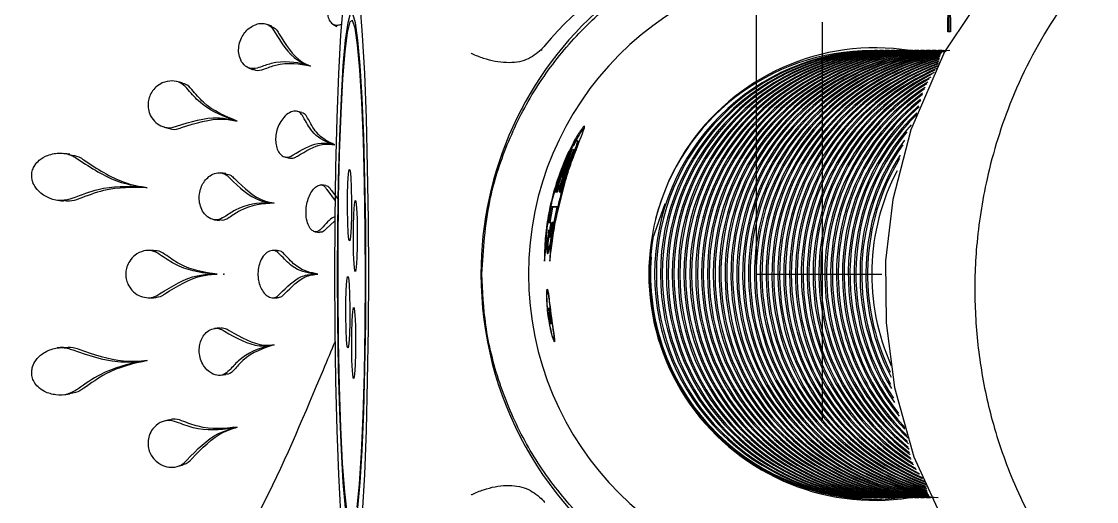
# Model space of a CAD drawing. Header units: millimetres. Extents: x 12325263 to 13848842, y -1463133 to 573208.
# Drawn here: x 12591039.6 to 12591083.12, y -825196.07 to -825176.65 of the extents above; entities that cross this region are included whole.
import ezdxf
from ezdxf.xclip import XClip

# ---------------------------------------------------------------- set-up
doc = ezdxf.new("R2010")
doc.units = ezdxf.units.MM
doc.header["$LTSCALE"] = 1000
doc.header["$XCLIPFRAME"] = 0
for name, color, linetype in [('fur202301', 252, 'Continuous'), ('WALL', 5, 'Continuous'), ('WALL-SHATCH', 8, 'Continuous'), ('建筑-楼板开洞', 251, 'Continuous')]:
    doc.layers.add(name, color=color, linetype=linetype)

# ---------------------------------------------------------------- blocks, each defined once
blk = doc.blocks.new('adgshg13-A$C7F010FC0')
at = {"layer": 'WALL-SHATCH'}
h = blk.add_hatch(color=256, dxfattribs=at)
h.dxf.hatch_style = 1
h.paths.add_polyline_path([(-60384.171, -16880.895), (-763.165, 197.479), (12587.619, -13153.304), (12587.619, -157996.02), (-162964.851, -188820.432), (-171262.381, -180522.901), (-171262.381, -31310.898), (-150707.191, -10755.708), (-131860.078, -7980.895), (-99162.381, -7980.895), (-99162.381, -4980.895), (-76620.428, -4980.895), (-70107.652, -16880.895)], flags=16)
h.paths.add_polyline_path([(-60091.229, -16380.895), (-646.877, 646.877), (12987.619, -12987.619), (12987.619, -158331.905), (-163100.584, -189250.384), (-171662.381, -180688.586), (-171662.381, -31145.213), (-150777.896, -10260.728), (-131896.687, -7480.895), (-99562.381, -7480.895), (-99562.381, -4580.895), (-76365.552, -4580.895), (-69907.506, -16380.895)])
blk = doc.blocks.new('A$C4C7A72D3')
at = {"layer": 'WALL', "color": 1}
blk.add_blockref('adgshg13-A$C7F010FC0', (210433.012, 205503.569), dxfattribs=at)
blk = doc.blocks.new('asdgag2019070515155847995')
at = {"color": 1}
for p, q in [((151.009, -420.17), (145.841, -420.17)), ((149.849, -420.133), (151.009, -420.12)), ((151.009, -420.22), (149.849, -420.207)), ((151.009, -420.12), (151.009, -420.22)), ((151.773, -420.449), (151.773, -420.617)), ((151.773, -420.687), (151.773, -420.855)), ((151.773, -420.924), (151.773, -421.092)), ((151.773, -421.162), (151.773, -421.33)), ((169.861, -421.092), (169.861, -420.924)), ((169.861, -421.33), (169.861, -421.162)), ((151.773, -421.399), (151.773, -421.567)), ((151.773, -421.637), (151.773, -421.805)), ((169.861, -421.567), (169.861, -421.399)), ((169.861, -421.805), (169.861, -421.637)), ((151.773, -421.875), (151.773, -422.042)), ((169.861, -422.042), (169.861, -421.875)), ((151.773, -422.112), (151.773, -422.28)), ((151.773, -422.35), (151.773, -422.517)), ((169.861, -422.28), (169.861, -422.112)), ((169.861, -422.517), (169.861, -422.35)), ((151.773, -422.587), (151.773, -422.755)), ((151.773, -422.825), (151.773, -422.992)), ((160.817, -427.96), (160.817, -422.893)), ((169.861, -422.755), (169.861, -422.587)), ((169.861, -422.992), (169.861, -422.825)), ((151.773, -423.062), (151.773, -423.185)), ((169.861, -423.23), (169.861, -423.062)), ((150.627, -425.313), (166.743, -425.313)), ((160.817, -427.96), (126.179, -427.96)), ((159.379, -432.162), (157.956, -431.67)), ((155.757, -435.354), (156.875, -435.847)), ((156.326, -435.642), (155.757, -435.417)), ((156.165, -435.478), (156.454, -435.606)), ((156.213, -435.597), (156.398, -435.684)), ((156.465, -435.577), (156.447, -435.624)), ((157.484, -436.017), (156.447, -435.624)), ((156.891, -435.697), (156.875, -435.745)), ((156.891, -435.726), (156.875, -435.774)), ((156.875, -435.745), (156.875, -435.774)), ((156.891, -435.799), (156.875, -435.847)), ((156.891, -435.837), (156.875, -435.885)), ((156.875, -435.847), (156.875, -435.885)), ((156.891, -435.799), (156.891, -435.837)), ((157.484, -435.959), (157.484, -435.878)), ((157.484, -436.12), (157.484, -436.017)), ((158.102, -436.032), (158.102, -436.274)), ((158.113, -435.982), (158.113, -436.224)), ((158.113, -436.224), (158.102, -436.274)), ((158.102, -436.274), (158.727, -436.385)), ((158.113, -436.224), (158.736, -436.335)), ((158.736, -436.154), (158.727, -436.205)), ((158.727, -436.205), (158.727, -436.257)), ((158.727, -436.385), (158.727, -436.292)), ((159.031, -436.375), (159.533, -436.458)), ((159.332, -436.293), (159.128, -436.239)), ((159.332, -436.293), (159.326, -436.343)), ((159.332, -436.328), (159.326, -436.378)), ((159.326, -436.372), (159.538, -436.408)), ((159.538, -436.408), (159.533, -436.458)), ((159.789, -436.271), (159.785, -436.322)), ((159.785, -436.322), (160.289, -436.332)), ((162.194, -436.402), (162.194, -436.346)), ((162.285, -436.366), (162.281, -436.336)), ((162.285, -436.341), (162.284, -436.336)), ((162.285, -436.36), (162.47, -436.337)), ((162.285, -436.341), (162.285, -436.36)), ((162.285, -436.366), (162.285, -436.391)), ((162.729, -436.331), (162.358, -436.357)), ((162.396, -436.322), (162.625, -436.292)), ((162.471, -436.342), (162.841, -436.313)), ((151.77, -436.684), (151.725, -436.641)), ((160.289, -436.545), (159.785, -436.492)), ((169.934, -436.632), (169.878, -436.688)), ((150.701, -445.116), (150.795, -444.954)), ((155.585, -445.034), (155.539, -445.207)), ((157.395, -445.366), (157.85, -445.022)), ((157.418, -445.19), (157.81, -444.894)), ((158.66, -445.035), (158.999, -445.397)), ((157.235, -445.399), (157.212, -445.576)), ((152.406, -446.015), (152.334, -446.19)), ((159.105, -445.833), (159.128, -445.655)), ((160.817, -445.721), (160.817, -445.9)), ((154.284, -446.374), (154.235, -446.554)), ((156.077, -447.063), (156.125, -446.882)), ((150.792, -447.589), (150.715, -447.774)), ((157.948, -447.498), (157.924, -447.685)), ((159.862, -447.366), (159.862, -447.553)), ((161.773, -447.553), (161.773, -447.366)), ((163.686, -447.498), (163.711, -447.685)), ((152.47, -448.53), (152.547, -448.345)), ((154.626, -448.988), (154.574, -449.181)), ((167.009, -448.988), (167.061, -449.181)), ((156.75, -449.451), (156.724, -449.65)), ((164.91, -449.648), (164.884, -449.45)), ((158.617, -449.907), (158.644, -449.709)), ((160.817, -449.802), (160.817, -450.002)), ((162.991, -449.71), (163.017, -449.908)), ((153.084, -451.219), (153.028, -451.429)), ((168.607, -451.431), (168.55, -451.219)), ((154.867, -451.948), (154.924, -451.735)), ((166.711, -451.737), (166.767, -451.946)), ((159.862, -452.374), (159.862, -452.591)), ((161.773, -452.592), (161.773, -452.372)), ((157.322, -452.626), (157.293, -452.845)), ((164.312, -452.626), (164.341, -452.845)), ((155.968, -455.763), (155.936, -456.008)), ((157.828, -456.269), (157.861, -456.025)), ((163.774, -456.027), (163.807, -456.273)), ((165.698, -456.004), (165.666, -455.76))]:
    blk.add_line(p, q, dxfattribs=at)
at = {"color": 1, "flags": 128}
for points in [[(141.847, -402.291), (141.772, -402.835), (141.784, -405.234), (142.141, -407.726), (142.892, -410.288), (144.158, -412.973), (146.052, -415.684), (148.63, -418.225), (151.824, -420.359), (154.974, -421.72), (157.796, -422.444), (160.277, -422.738), (162.787, -422.722), (165.403, -422.374), (168.205, -421.599), (171.074, -420.289), (173.947, -418.292), (175.381, -416.929), (176.746, -415.286), (177.976, -413.342), (178.982, -411.077), (179.648, -408.54), (179.9, -405.812), (179.9, -405.812)], [(158.765, -436.129), (157.253, -435.749), (157.202, -435.733)], [(160.817, -443.665), (158.626, -443.676), (156.501, -443.707), (154.508, -443.758), (152.706, -443.827), (151.15, -443.913), (149.889, -444.011), (148.959, -444.121), (148.39, -444.237), (148.198, -444.357), (148.39, -444.478), (148.959, -444.594), (149.889, -444.703), (151.15, -444.802), (152.706, -444.888), (154.508, -444.957), (156.501, -445.008), (158.626, -445.039), (160.817, -445.049)], [(160.817, -443.778), (158.875, -443.787), (156.998, -443.817), (155.252, -443.864), (153.695, -443.929), (152.38, -444.008), (151.353, -444.099), (150.648, -444.199), (150.29, -444.304), (150.29, -444.411), (150.648, -444.516), (151.353, -444.616), (152.38, -444.707), (153.695, -444.786), (155.252, -444.85), (156.998, -444.898), (158.875, -444.927), (160.817, -444.937), (162.76, -444.927), (164.636, -444.898), (166.383, -444.85), (167.94, -444.786), (169.254, -444.707), (170.281, -444.616)], [(170.281, -444.099), (169.254, -444.008), (167.94, -443.929), (166.383, -443.864), (164.636, -443.817), (162.76, -443.787), (160.817, -443.778)], [(151.816, -444.63), (152.92, -444.719), (154.31, -444.794), (155.936, -444.854), (157.737, -444.896), (159.65, -444.918), (161.605, -444.92), (163.532, -444.902), (165.361, -444.864), (167.025, -444.807), (168.465, -444.735), (169.628, -444.648), (170.474, -444.552)], [(170.251, -444.133), (169.305, -444.039), (168.052, -443.956), (166.537, -443.889), (164.816, -443.838), (162.95, -443.806), (161.008, -443.793), (159.058, -443.802), (157.172, -443.83), (155.417, -443.877), (153.858, -443.942), (152.55, -444.022), (151.541, -444.114), (150.868, -444.214), (150.554, -444.32), (150.611, -444.427), (151.036, -444.532), (151.816, -444.63)], [(160.817, -445.049), (163.009, -445.039), (165.133, -445.008), (167.127, -444.957), (168.929, -444.888), (170.484, -444.802), (171.746, -444.703), (172.675, -444.594), (173.245, -444.478), (173.436, -444.357), (173.245, -444.237), (172.675, -444.121), (171.746, -444.011), (170.484, -443.913), (168.929, -443.827), (167.127, -443.758), (165.133, -443.707), (163.009, -443.676), (160.817, -443.665)], [(158.008, -444.243), (157.836, -444.213), (157.884, -444.183), (158.143, -444.155), (158.575, -444.135), (159.114, -444.126), (159.677, -444.128), (160.179, -444.142), (160.544, -444.166), (160.716, -444.196), (160.669, -444.227), (160.409, -444.254), (159.977, -444.274), (159.439, -444.284), (158.875, -444.281), (158.373, -444.267), (158.008, -444.243)], [(162.336, -444.311), (162.164, -444.282), (162.212, -444.251), (162.471, -444.223), (162.903, -444.203), (163.442, -444.194), (164.005, -444.196), (164.507, -444.211), (164.872, -444.234), (165.044, -444.264), (164.996, -444.295), (164.737, -444.322), (164.305, -444.342), (163.767, -444.352), (163.203, -444.349), (162.701, -444.335), (162.336, -444.311)], [(156.762, -444.48), (156.591, -444.451), (156.638, -444.42), (156.897, -444.392), (157.329, -444.372), (157.868, -444.363), (158.431, -444.366), (158.934, -444.38), (159.298, -444.403), (159.47, -444.433), (159.423, -444.464), (159.163, -444.491), (158.732, -444.511), (158.193, -444.521), (157.63, -444.518), (157.127, -444.504), (156.762, -444.48)], [(161.09, -444.549), (160.918, -444.519), (160.966, -444.488), (161.225, -444.461), (161.657, -444.441), (162.196, -444.431), (162.759, -444.434), (163.261, -444.448), (163.626, -444.472), (163.798, -444.501), (163.751, -444.532), (163.491, -444.56), (163.059, -444.58), (162.521, -444.589), (161.957, -444.587), (161.455, -444.572), (161.09, -444.549)]]:
    blk.add_lwpolyline(points, dxfattribs=at)
at = {"color": 1}
for centre, radius, start, end in [((160.817, -423.172), 9.154, 171.077, 8.923), ((160.823, -423.176), 9.101, 260.8667, 6.7403), ((160.817, -424.649), 12.547, 180.0668, 359.9332), ((160.787, -425.602), 14.3, 180.0261, 229.8522), ((160.816, -423.848), 12.561, 251.7122, 254.6169), ((160.816, -423.848), 12.51, 251.7122, 254.6169), ((160.817, -423.867), 12.565, 260.4258, 263.1833), ((160.817, -423.902), 12.565, 260.4258, 263.1833), ((160.817, -423.857), 12.565, 276.2893, 277.2192), ((160.817, -423.912), 12.565, 276.2893, 276.7063), ((160.817, -423.862), 12.565, 276.7063, 277.5776), ((160.817, -423.887), 12.565, 276.7063, 277.0451), ((160.817, -423.913), 12.564, 278.7523, 279.268)]:
    blk.add_arc(centre, radius, start, end, dxfattribs=at)
for centre, major_axis, ratio, start_param, end_param in [((160.817, -424.811), (13.067, -5.896), 0.997728, 5.135377, 7.164089), ((160.817, -420.142), (9.044, 0), 0.998356, 3.141593, 6.213492), ((160.817, -420.212), (9.044, 0), 0.998356, 3.141593, 6.202597), ((160.817, -419.429), (9.044, 0), 0.998356, 3.237685, 6.106392), ((160.817, -420.379), (9.044, 0), 0.998356, 3.141593, 6.226672), ((160.817, -420.449), (9.044, 0), 0.998356, 3.141593, 6.231805), ((160.817, -420.617), (9.044, 0), 0.998356, 3.141593, 6.283185), ((160.817, -420.687), (9.044, 0), 0.998356, 3.141593, 6.283185), ((160.817, -419.974), (9.044, 0), 0.998356, 3.186015, 6.173388), ((160.817, -419.904), (9.044, 0), 0.998356, 3.198106, 6.166177), ((160.817, -419.737), (9.044, 0), 0.998356, 3.215739, 6.14418), ((160.817, -419.667), (9.044, 0), 0.998356, 3.237685, 6.136284), ((160.817, -419.499), (9.044, 0), 0.998356, 3.245462, 6.114972), ((160.817, -419.262), (9.044, 0), 0.998356, 3.275186, 6.085764), ((160.817, -419.192), (9.044, 0), 0.998356, 3.284683, 6.076499), ((160.817, -419.024), (9.044, 0), 0.998356, 3.30491, 6.056555), ((160.817, -418.954), (9.044, 0), 0.998356, 3.313754, 6.046607), ((160.817, -418.787), (9.044, 0), 0.998356, 3.334633, 6.027347), ((160.817, -418.717), (9.044, 0), 0.998356, 3.342826, 6.016714), ((160.817, -418.549), (9.044, 0), 0.998356, 3.364357, 5.998139), ((160.817, -418.479), (9.044, 0), 0.998356, 3.371897, 5.986822), ((160.817, -418.312), (9.044, 0), 0.998356, 3.394081, 5.968931), ((160.817, -418.242), (9.044, 0), 0.998356, 3.400968, 5.956929), ((160.817, -418.074), (9.044, 0), 0.998356, 3.423804, 5.939723), ((160.817, -418.004), (9.044, 0), 0.998356, 3.43004, 5.927036), ((160.817, -417.836), (9.044, 0), 0.998356, 3.453528, 5.90964), ((160.817, -417.767), (9.044, 0), 0.998356, 3.459111, 5.897144), ((160.817, -417.599), (9.044, 0), 0.998356, 3.483252, 5.865259), ((160.817, -417.529), (9.044, 0), 0.998356, 3.488182, 5.859742), ((160.817, -417.361), (9.044, 0), 0.998356, 3.512976, 5.820878), ((160.817, -417.292), (9.044, 0), 0.998356, 3.519559, 5.813055), ((160.817, -417.124), (9.044, 0), 0.998356, 3.542699, 5.776497), ((160.817, -417.054), (9.044, 0), 0.998356, 3.562972, 5.766369), ((160.817, -416.886), (9.044, 0), 0.998356, 3.587487, 5.732116), ((160.817, -420.855), (9.044, 0), 0.998356, 3.141593, 6.283185), ((160.817, -420.924), (9.044, 0), 0.998356, 3.141593, 6.283185), ((160.817, -421.092), (9.044, 0), 0.998356, 3.141593, 6.283185), ((160.817, -421.162), (9.044, 0), 0.998356, 3.141593, 6.283185), ((160.817, -416.816), (9.044, 0), 0.998356, 3.606386, 5.719682), ((160.817, -416.649), (9.044, 0), 0.998356, 3.633053, 5.68902), ((160.817, -416.579), (9.044, 0), 0.998356, 3.6498, 5.676589), ((160.817, -416.411), (9.044, 0), 0.998356, 3.678619, 5.650844), ((160.817, -416.341), (9.044, 0), 0.998356, 3.693214, 5.637003), ((160.817, -416.174), (9.044, 0), 0.998356, 3.724186, 5.612668), ((160.817, -416.104), (9.044, 0), 0.998356, 3.736627, 5.597416), ((160.817, -421.33), (9.044, 0), 0.998356, 3.141593, 6.283185), ((160.817, -421.399), (9.044, 0), 0.998356, 3.141593, 6.283185), ((160.817, -421.567), (9.044, 0), 0.998356, 3.141593, 6.283185), ((160.817, -421.637), (9.044, 0), 0.998356, 3.141593, 6.283185), ((160.817, -415.936), (9.044, 0), 0.998356, 3.769752, 5.574492), ((160.817, -415.866), (9.044, 0), 0.998356, 3.780041, 5.557829), ((160.817, -415.699), (9.044, 0), 0.998356, 3.815318, 5.536316), ((160.817, -415.629), (9.044, 0), 0.998356, 3.823455, 5.518243), ((160.817, -415.461), (9.044, 0), 0.998356, 3.860884, 5.478383), ((160.817, -415.391), (9.044, 0), 0.998356, 3.866869, 5.470339), ((160.817, -415.224), (9.044, 0), 0.998356, 3.906451, 5.401296), ((160.817, -415.154), (9.044, 0), 0.998356, 3.915811, 5.385581), ((160.817, -421.805), (9.044, 0), 0.998356, 3.141593, 6.283185), ((160.817, -421.875), (9.044, 0), 0.998356, 3.141593, 6.283185), ((160.817, -422.042), (9.044, 0), 0.998356, 3.141593, 6.283185), ((160.817, -414.986), (9.044, 0), 0.998356, 3.98092, 5.324209), ((160.817, -414.916), (9.044, 0), 0.998356, 4.022664, 5.300823), ((160.817, -414.749), (9.044, 0), 0.998356, 4.070721, 5.249201), ((160.817, -414.679), (9.044, 0), 0.998356, 4.096194, 5.227165), ((160.817, -422.112), (9.044, 0), 0.998356, 3.141593, 6.283185), ((160.817, -422.28), (9.044, 0), 0.998356, 3.141593, 6.283185), ((160.817, -422.35), (9.044, 0), 0.998356, 3.141593, 6.283185), ((160.817, -422.517), (9.044, 0), 0.998356, 3.141593, 6.283185), ((160.817, -414.511), (9.044, 0), 0.998356, 4.151112, 5.191859), ((160.817, -414.441), (9.044, 0), 0.998356, 4.169725, 5.166044), ((160.817, -414.273), (9.044, 0), 0.998356, 4.231504, 5.134517), ((160.817, -424.811), (13.067, 5.896), 0.997728, 2.573332, 4.289401), ((160.817, -422.587), (9.044, 0), 0.998356, 3.141593, 6.283185), ((160.817, -422.755), (9.044, 0), 0.998356, 3.141593, 6.283185), ((160.817, -422.825), (9.044, 0), 0.998356, 3.141593, 6.283185), ((160.817, -422.992), (9.044, 0), 0.998356, 3.141593, 6.283185), ((160.817, -423.062), (9.044, 0), 0.998356, 3.141593, 6.283185), ((160.817, -423.3), (9.044, 0), 0.998356, 3.141593, 4.462799), ((160.817, -423.23), (9.044, 0), 0.998356, 4.635035, 6.283185), ((160.817, -423.3), (9.044, 0), 0.998356, 5.715143, 6.283185), ((160.817, -423.467), (9.044, 0), 0.998356, 6.073761, 6.283185), ((160.817, -423.537), (9.044, 0), 0.998356, 6.122503, 6.283185), ((160.817, -423.705), (9.044, 0), 0.998356, 6.189976, 6.283185)]:
    blk.add_ellipse(centre, major_axis=major_axis, ratio=ratio, start_param=start_param, end_param=end_param, dxfattribs=at)
blk.add_open_spline([(141.688, -389.994), (141.522, -390.072), (140.258, -390.667), (138.035, -392.05), (135.059, -394.142), (132.291, -396.511), (129.736, -399.105), (127.418, -401.913), (125.353, -404.911), (123.557, -408.078), (122.043, -411.388), (120.824, -414.817), (119.908, -418.339), (119.302, -421.928), (119.011, -425.555), (119.038, -429.194), (119.381, -432.816), (120.038, -436.395), (121.004, -439.904), (122.272, -443.315), (123.833, -446.603), (125.674, -449.743), (127.781, -452.711), (130.139, -455.484), (132.73, -458.043), (135.533, -460.366), (138.529, -462.437), (141.693, -464.24), (145.003, -465.761), (148.432, -466.989), (151.956, -467.914), (155.546, -468.529), (159.177, -468.83), (162.821, -468.814), (166.449, -468.482), (170.034, -467.835), (173.55, -466.879), (176.969, -465.622), (180.266, -464.072), (183.415, -462.241), (186.392, -460.144), (189.176, -457.795), (191.744, -455.214), (194.078, -452.419), (196.159, -449.433), (197.973, -446.276), (199.504, -442.974), (200.742, -439.552), (201.678, -436.035), (202.303, -432.45), (202.614, -428.824), (202.608, -425.185), (202.285, -421.561), (201.648, -417.978), (200.7, -414.464), (199.451, -411.046), (197.909, -407.75), (196.085, -404.6), (193.994, -401.62), (191.651, -398.834), (189.074, -396.262), (186.285, -393.92), (183.295, -391.846), (180.783, -390.344), (179.228, -389.639), (178.777, -389.435)], degree=3, knots=[0, 0, 0, 0, 0.002464, 0.018712, 0.034959, 0.051206, 0.067452, 0.083698, 0.099943, 0.116187, 0.132431, 0.148674, 0.164917, 0.181159, 0.197401, 0.213642, 0.229884, 0.246125, 0.262366, 0.278608, 0.29485, 0.311092, 0.327334, 0.343577, 0.359821, 0.376065, 0.39231, 0.408556, 0.424802, 0.441049, 0.457296, 0.473544, 0.489792, 0.506041, 0.52229, 0.538538, 0.554787, 0.571035, 0.587284, 0.603532, 0.619779, 0.636026, 0.652272, 0.668518, 0.684763, 0.701007, 0.717251, 0.733494, 0.749737, 0.765979, 0.782221, 0.798462, 0.814704, 0.830945, 0.847186, 0.863428, 0.87967, 0.895912, 0.912154, 0.928397, 0.944641, 0.960885, 0.97713, 0.993376, 1, 1, 1, 1])
for points, knots in [([(142.472, -395.446), (142.364, -395.767), (141.931, -397.054), (141.704, -399.351), (141.761, -402.309), (142.343, -405.224), (143.39, -408.044), (144.99, -410.821), (147.247, -413.513), (150.185, -415.885), (153.531, -417.662), (156.753, -418.665), (159.558, -419.098), (162.063, -419.165), (164.425, -418.953), (166.865, -418.445), (169.484, -417.528), (172.236, -416.059), (174.866, -413.975), (177.05, -411.398), (178.556, -408.732), (179.476, -406.074), (179.899, -403.492), (179.94, -401.112), (179.681, -399.687), (179.563, -399.042)], [0, 0, 0, 0, 0.015214, 0.060977, 0.104986, 0.149309, 0.193678, 0.24012, 0.291901, 0.349755, 0.407596, 0.456922, 0.497367, 0.53196, 0.566718, 0.602097, 0.642973, 0.690731, 0.743898, 0.795877, 0.844688, 0.889455, 0.930669, 0.968591, 1, 1, 1, 1]), ([(160.817, -439.085), (159.824, -439.021), (158.032, -438.905), (155.552, -438.109), (153.406, -437.037), (151.476, -435.605), (149.804, -433.877), (148.451, -431.887), (147.439, -429.696), (146.815, -427.361), (146.58, -424.948), (146.768, -422.531), (147.328, -420.159), (148.029, -418.7), (148.379, -417.971)], [0, 0, 0, 0, 0.101028, 0.182256, 0.263485, 0.34474, 0.425997, 0.507553, 0.589112, 0.671078, 0.753046, 0.83533, 0.917613, 1, 1, 1, 1]), ([(173.509, -418.597), (173.86, -419.365), (174.547, -420.871), (174.965, -423.311), (175.026, -425.737), (174.657, -428.141), (173.9, -430.451), (172.756, -432.596), (171.276, -434.521), (169.488, -436.159), (167.46, -437.478), (165.239, -438.42), (163.002, -438.982), (161.509, -439.053), (160.817, -439.085)], [0, 0, 0, 0, 0.087897, 0.172136, 0.256376, 0.340633, 0.424889, 0.50909, 0.593289, 0.677144, 0.760998, 0.844434, 0.927869, 1, 1, 1, 1]), ([(160.289, -436.332), (160.061, -436.306), (159.612, -436.255), (158.702, -436.113), (157.737, -435.902), (156.789, -435.631), (155.96, -435.34), (155.322, -435.085), (154.922, -434.928), (154.786, -434.907), (154.922, -435.036), (155.322, -435.293), (155.961, -435.625), (156.79, -435.967), (157.739, -436.258), (158.706, -436.453), (159.619, -436.549), (160.065, -436.546), (160.289, -436.545)], [0, 0, 0, 0, 0.063279, 0.124982, 0.187628, 0.250052, 0.312537, 0.375029, 0.437524, 0.500019, 0.562514, 0.625009, 0.687499, 0.749985, 0.812464, 0.874945, 0.937426, 1, 1, 1, 1]), ([(154.916, -434.944), (154.935, -434.963), (154.986, -435.018), (155.243, -435.191), (155.546, -435.343), (155.632, -435.386)], [0, 0, 0, 0, 0.283291, 0.797767, 1, 1, 1, 1]), ([(159.785, -436.492), (159.602, -436.486), (159.238, -436.473), (158.523, -436.383), (157.747, -436.219), (156.987, -435.994), (156.319, -435.736), (155.8, -435.49), (155.473, -435.3), (155.362, -435.203), (155.474, -435.214), (155.801, -435.325), (156.321, -435.509), (156.99, -435.726), (157.75, -435.936), (158.523, -436.111), (159.25, -436.24), (159.606, -436.295), (159.785, -436.322)], [0, 0, 0, 0, 0.0626909, 0.1250757, 0.1875774, 0.2500605, 0.3125478, 0.3750386, 0.4375304, 0.500022, 0.5625143, 0.6250087, 0.6875, 0.7499857, 0.8124664, 0.8749591, 0.9374286, 1, 1, 1, 1]), ([(155.421, -435.175), (155.439, -435.17), (155.474, -435.16), (155.713, -435.242), (155.828, -435.282)], [0, 0, 0, 0, 0.5212978, 1, 1, 1, 1]), ([(157.484, -435.878), (157.281, -435.822), (156.874, -435.708), (156.362, -435.543), (155.96, -435.409), (155.825, -435.372), (155.757, -435.354)], [0, 0, 0, 0, 0.250008, 0.500006, 0.75002, 1, 1, 1, 1]), ([(155.757, -435.417), (155.825, -435.458), (155.96, -435.54), (156.362, -435.729), (156.874, -435.934), (157.281, -436.058), (157.484, -436.12)], [0, 0, 0, 0, 0.250033, 0.500041, 0.750045, 1, 1, 1, 1]), ([(156.875, -435.885), (156.749, -435.835), (156.497, -435.736), (156.383, -435.673), (156.326, -435.642)], [0, 0, 0, 0, 0.499996, 1, 1, 1, 1]), ([(156.447, -435.624), (156.504, -435.64), (156.618, -435.671), (156.789, -435.72), (156.875, -435.745)], [0, 0, 0, 0, 0.5007294, 1, 1, 1, 1]), ([(156.879, -435.872), (156.888, -435.876), (157.066, -435.945), (157.287, -436.01), (157.498, -436.071)], [0, 0, 0, 0, 0.051044, 1, 1, 1, 1]), ([(159.533, -436.458), (159.639, -436.459), (159.85, -436.461), (159.996, -436.439), (160, -436.407), (159.851, -436.366), (159.563, -436.314), (159.156, -436.244), (158.658, -436.154), (158.288, -436.072), (158.102, -436.032)], [0, 0, 0, 0, 0.125016, 0.25002, 0.375022, 0.500023, 0.625025, 0.750027, 0.875027, 1, 1, 1, 1]), ([(159.326, -436.343), (159.269, -436.327), (159.156, -436.293), (158.87, -436.234), (158.727, -436.205)], [0, 0, 0, 0, 0.500108, 1, 1, 1, 1]), ([(159.326, -436.378), (159.295, -436.381), (159.234, -436.387), (159.099, -436.379), (159.031, -436.375)], [0, 0, 0, 0, 0.500062, 1, 1, 1, 1]), ([(159.538, -436.408), (159.647, -436.409), (159.832, -436.411), (159.9, -436.398), (159.928, -436.393)], [0, 0, 0, 0, 0.593147, 1, 1, 1, 1]), ([(163.552, -436.148), (163.534, -436.145), (163.499, -436.137), (163.3, -436.163), (163.087, -436.194), (162.84, -436.23), (162.56, -436.27), (162.281, -436.306), (162.013, -436.34), (161.774, -436.369), (161.594, -436.393), (161.462, -436.414), (161.395, -436.436), (161.476, -436.456), (161.721, -436.461), (162.076, -436.445), (162.497, -436.4), (162.846, -436.343), (163.091, -436.292), (163.302, -436.241), (163.457, -436.195), (163.541, -436.162), (163.548, -436.153), (163.552, -436.148)], [0, 0, 0, 0, 0.061979, 0.124772, 0.155908, 0.187552, 0.250158, 0.281428, 0.312856, 0.375442, 0.406917, 0.438098, 0.50067, 0.563063, 0.625545, 0.688036, 0.750513, 0.813078, 0.844179, 0.875957, 0.938631, 0.969649, 1, 1, 1, 1]), ([(163.444, -436.172), (163.429, -436.168), (163.398, -436.161), (163.217, -436.183), (163.026, -436.21), (162.804, -436.242), (162.552, -436.277), (162.301, -436.31), (162.06, -436.341), (161.795, -436.374), (161.577, -436.406), (161.508, -436.431), (161.57, -436.445), (161.689, -436.449), (161.853, -436.448), (162.069, -436.436), (162.31, -436.413), (162.56, -436.383), (162.872, -436.332), (163.187, -436.263), (163.403, -436.201), (163.431, -436.182), (163.444, -436.172)], [0, 0, 0, 0, 0.062397, 0.124985, 0.15611, 0.187618, 0.250303, 0.281839, 0.313004, 0.3756, 0.438064, 0.500508, 0.563114, 0.594292, 0.625831, 0.688509, 0.720016, 0.751123, 0.813707, 0.876137, 0.93807, 1, 1, 1, 1]), ([(162.47, -436.337), (162.501, -436.333), (162.561, -436.325), (162.636, -436.313), (162.686, -436.304), (162.715, -436.297), (162.734, -436.292), (162.737, -436.29), (162.738, -436.289)], [0, 0, 0, 0, 0.260163, 0.500161, 0.626163, 0.750014, 0.874974, 1, 1, 1, 1]), ([(162.828, -436.275), (162.827, -436.276), (162.825, -436.279), (162.803, -436.286), (162.767, -436.294), (162.702, -436.307), (162.598, -436.325), (162.513, -436.337), (162.471, -436.342)], [0, 0, 0, 0, 0.1286948, 0.250617, 0.3754175, 0.5004061, 0.7494988, 1, 1, 1, 1]), ([(162.738, -436.289), (162.737, -436.288), (162.734, -436.287), (162.714, -436.288), (162.686, -436.29), (162.637, -436.296), (162.563, -436.306), (162.505, -436.314), (162.474, -436.318)], [0, 0, 0, 0, 0.124978, 0.249928, 0.376016, 0.499942, 0.740749, 1, 1, 1, 1]), ([(162.625, -436.292), (162.653, -436.288), (162.71, -436.281), (162.777, -436.273), (162.822, -436.271), (162.826, -436.273), (162.828, -436.275)], [0, 0, 0, 0, 0.250153, 0.500141, 0.74983, 1, 1, 1, 1]), ([(151.567, -436.532), (151.591, -436.553), (151.641, -436.595), (151.703, -436.648), (151.73, -436.672), (151.739, -436.68)], [0, 0, 0, 0, 0.392499, 0.789346, 1, 1, 1, 1]), ([(151.739, -436.68), (151.892, -436.866), (152.199, -437.238), (152.31, -438.077), (152.167, -438.856), (151.97, -439.34), (151.889, -439.507), (151.883, -439.519)], [0, 0, 0, 0, 0.282523, 0.56504, 0.847699, 0.988713, 1, 1, 1, 1]), ([(169.75, -439.52), (169.744, -439.508), (169.662, -439.341), (169.466, -438.857), (169.323, -438.078), (169.435, -437.239), (169.741, -436.867), (169.895, -436.681)], [0, 0, 0, 0, 0.0113631, 0.1523907, 0.4350172, 0.7175059, 1, 1, 1, 1]), ([(169.895, -436.681), (169.908, -436.669), (169.936, -436.644), (169.998, -436.592), (170.042, -436.554), (170.065, -436.535)], [0, 0, 0, 0, 0.2858429, 0.6349391, 1, 1, 1, 1]), ([(149.094, -444.594), (149.113, -444.642), (149.159, -444.76), (149.335, -444.956), (149.574, -445.14), (149.839, -445.264), (150.097, -445.328), (150.344, -445.331), (150.563, -445.268), (150.717, -445.131), (150.764, -444.951), (150.721, -444.816), (150.705, -444.764)], [0, 0, 0, 0, 0.068841, 0.169344, 0.270229, 0.361614, 0.451593, 0.549013, 0.659547, 0.784342, 0.917557, 1, 1, 1, 1]), ([(155.585, -445.034), (155.465, -445.299), (155.274, -445.721), (154.712, -446.023), (154.503, -446.136)], [0, 0, 0, 0, 0.628118, 1, 1, 1, 1]), ([(156.044, -446.548), (155.839, -446.204), (155.513, -445.653), (155.566, -445.202), (155.585, -445.034)], [0, 0, 0, 0, 0.62619, 1, 1, 1, 1]), ([(158.51, -445.033), (158.516, -445.054), (158.563, -445.224), (158.784, -445.411), (158.976, -445.574)], [0, 0, 0, 0, 0.125318, 1, 1, 1, 1]), ([(163.541, -445.024), (163.925, -445.187), (165.991, -446.062), (169.158, -447.367), (172.762, -449.357), (175.437, -451.291), (178.012, -453.782), (179.462, -455.995), (180.198, -457.119)], [0, 0, 0, 0, 0.069335, 0.372994, 0.527012, 0.680827, 0.838044, 1, 1, 1, 1]), ([(155.539, -445.207), (155.418, -445.473), (155.227, -445.897), (154.664, -446.202), (154.455, -446.315)], [0, 0, 0, 0, 0.628631, 1, 1, 1, 1]), ([(155.996, -446.728), (155.792, -446.381), (155.466, -445.829), (155.519, -445.376), (155.539, -445.207)], [0, 0, 0, 0, 0.62675, 1, 1, 1, 1]), ([(158.976, -445.574), (159.023, -445.624), (159.117, -445.725), (159.11, -445.885), (158.992, -446.034), (158.761, -446.15), (158.454, -446.208), (158.131, -446.2), (157.832, -446.138), (157.575, -446.035), (157.368, -445.899), (157.23, -445.739), (157.192, -445.572), (157.259, -445.444), (157.359, -445.386), (157.395, -445.366)], [0, 0, 0, 0, 0.08269, 0.165294, 0.251568, 0.338712, 0.420978, 0.494896, 0.562755, 0.629952, 0.701267, 0.779413, 0.864084, 0.951518, 1, 1, 1, 1]), ([(157.235, -445.399), (157.253, -445.347), (157.28, -445.266), (157.382, -445.21), (157.418, -445.19)], [0, 0, 0, 0, 0.640848, 1, 1, 1, 1]), ([(158.999, -445.397), (159.05, -445.448), (159.134, -445.532), (159.121, -445.619), (159.116, -445.654)], [0, 0, 0, 0, 0.5948162, 1, 1, 1, 1]), ([(151.065, -447.313), (151.525, -447.028), (152.124, -446.655), (152.353, -446.136), (152.406, -446.015)], [0, 0, 0, 0, 0.766762, 1, 1, 1, 1]), ([(152.406, -446.015), (152.325, -446.466), (152.219, -447.054), (152.478, -447.758), (152.539, -447.923)], [0, 0, 0, 0, 0.76637, 1, 1, 1, 1]), ([(160.817, -445.721), (160.761, -446.01), (160.673, -446.468), (160.197, -446.908), (160.02, -447.071)], [0, 0, 0, 0, 0.628118, 1, 1, 1, 1]), ([(160.817, -445.9), (160.761, -446.19), (160.672, -446.651), (160.196, -447.093), (160.02, -447.257)], [0, 0, 0, 0, 0.628631, 1, 1, 1, 1]), ([(161.615, -447.071), (161.335, -446.79), (160.889, -446.341), (160.837, -445.89), (160.817, -445.721)], [0, 0, 0, 0, 0.62619, 1, 1, 1, 1]), ([(161.615, -447.257), (161.335, -446.974), (160.889, -446.523), (160.837, -446.07), (160.817, -445.9)], [0, 0, 0, 0, 0.6267504, 1, 1, 1, 1]), ([(150.989, -447.496), (151.449, -447.209), (152.05, -446.833), (152.28, -446.312), (152.334, -446.19)], [0, 0, 0, 0, 0.765523, 1, 1, 1, 1]), ([(152.334, -446.19), (152.252, -446.642), (152.145, -447.232), (152.402, -447.94), (152.463, -448.106)], [0, 0, 0, 0, 0.765145, 1, 1, 1, 1]), ([(154.455, -446.315), (154.39, -446.357), (154.26, -446.44), (154.205, -446.637), (154.264, -446.867), (154.443, -447.09), (154.699, -447.27), (154.979, -447.385), (155.268, -447.437), (155.535, -447.431), (155.777, -447.371), (155.976, -447.253), (156.094, -447.079), (156.097, -446.893), (156.024, -446.773), (155.996, -446.728)], [0, 0, 0, 0, 0.08588, 0.171606, 0.263059, 0.354641, 0.424296, 0.494216, 0.557553, 0.619915, 0.687434, 0.764042, 0.850534, 0.942861, 1, 1, 1, 1]), ([(154.503, -446.136), (154.434, -446.176), (154.325, -446.238), (154.305, -446.34), (154.298, -446.378)], [0, 0, 0, 0, 0.634958, 1, 1, 1, 1]), ([(156.12, -446.881), (156.13, -446.816), (156.146, -446.708), (156.073, -446.594), (156.044, -446.548)], [0, 0, 0, 0, 0.597218, 1, 1, 1, 1]), ([(150.805, -447.595), (150.834, -447.528), (150.885, -447.411), (151.01, -447.343), (151.065, -447.313)], [0, 0, 0, 0, 0.564352, 1, 1, 1, 1]), ([(160.02, -447.257), (159.966, -447.314), (159.859, -447.428), (159.852, -447.633), (159.964, -447.84), (160.191, -448.011), (160.482, -448.118), (160.782, -448.157), (161.075, -448.133), (161.333, -448.058), (161.554, -447.936), (161.719, -447.771), (161.792, -447.572), (161.752, -447.391), (161.653, -447.294), (161.615, -447.257)], [0, 0, 0, 0, 0.08588, 0.171606, 0.263059, 0.354641, 0.424296, 0.494216, 0.557553, 0.619915, 0.687434, 0.764042, 0.850534, 0.942861, 1, 1, 1, 1]), ([(160.02, -447.071), (159.962, -447.127), (159.869, -447.219), (159.874, -447.325), (159.876, -447.366)], [0, 0, 0, 0, 0.619148, 1, 1, 1, 1]), ([(161.765, -447.366), (161.759, -447.303), (161.749, -447.197), (161.654, -447.108), (161.615, -447.071)], [0, 0, 0, 0, 0.5873636, 1, 1, 1, 1]), ([(152.463, -448.106), (152.488, -448.213), (152.536, -448.413), (152.411, -448.671), (152.19, -448.85), (151.899, -448.934), (151.606, -448.932), (151.328, -448.856), (151.088, -448.721), (150.897, -448.548), (150.751, -448.337), (150.665, -448.087), (150.676, -447.82), (150.792, -447.61), (150.936, -447.527), (150.989, -447.496)], [0, 0, 0, 0, 0.104671, 0.195547, 0.296449, 0.373768, 0.437178, 0.500911, 0.557134, 0.612971, 0.675766, 0.750726, 0.840256, 0.940354, 1, 1, 1, 1]), ([(156.926, -449.3), (157.305, -448.902), (157.799, -448.383), (157.9, -447.818), (157.924, -447.685)], [0, 0, 0, 0, 0.765523, 1, 1, 1, 1]), ([(156.952, -449.104), (157.331, -448.708), (157.825, -448.191), (157.925, -447.629), (157.948, -447.498)], [0, 0, 0, 0, 0.766762, 1, 1, 1, 1]), ([(157.924, -447.685), (157.951, -448.144), (157.987, -448.744), (158.408, -449.363), (158.507, -449.508)], [0, 0, 0, 0, 0.765145, 1, 1, 1, 1]), ([(157.948, -447.498), (157.976, -447.956), (158.013, -448.553), (158.435, -449.168), (158.533, -449.311)], [0, 0, 0, 0, 0.7663697, 1, 1, 1, 1]), ([(163.101, -449.311), (163.374, -448.83), (163.73, -448.202), (163.694, -447.631), (163.686, -447.498)], [0, 0, 0, 0, 0.766762, 1, 1, 1, 1]), ([(163.127, -449.508), (163.399, -449.025), (163.755, -448.393), (163.719, -447.82), (163.711, -447.685)], [0, 0, 0, 0, 0.765523, 1, 1, 1, 1]), ([(163.686, -447.498), (163.821, -447.934), (163.998, -448.503), (164.553, -448.99), (164.683, -449.104)], [0, 0, 0, 0, 0.76637, 1, 1, 1, 1]), ([(163.711, -447.685), (163.846, -448.123), (164.023, -448.695), (164.578, -449.185), (164.709, -449.3)], [0, 0, 0, 0, 0.765145, 1, 1, 1, 1]), ([(152.539, -447.923), (152.571, -448.032), (152.616, -448.183), (152.55, -448.305), (152.532, -448.339)], [0, 0, 0, 0, 0.719976, 1, 1, 1, 1]), ([(154.626, -448.988), (154.433, -449.466), (154.164, -450.133), (153.527, -450.673), (153.346, -450.826)], [0, 0, 0, 0, 0.7161073, 1, 1, 1, 1]), ([(154.887, -451.238), (154.708, -450.668), (154.459, -449.873), (154.589, -449.183), (154.626, -448.988)], [0, 0, 0, 0, 0.716417, 1, 1, 1, 1]), ([(167.009, -448.988), (167.063, -449.503), (167.138, -450.222), (166.834, -451.013), (166.748, -451.238)], [0, 0, 0, 0, 0.716107, 1, 1, 1, 1]), ([(168.289, -450.826), (167.865, -450.417), (167.275, -449.846), (167.068, -449.177), (167.009, -448.988)], [0, 0, 0, 0, 0.716417, 1, 1, 1, 1]), ([(154.574, -449.181), (154.381, -449.661), (154.111, -450.332), (153.473, -450.877), (153.29, -451.032)], [0, 0, 0, 0, 0.7143644, 1, 1, 1, 1]), ([(154.831, -451.444), (154.654, -450.873), (154.406, -450.073), (154.536, -449.379), (154.574, -449.181)], [0, 0, 0, 0, 0.714656, 1, 1, 1, 1]), ([(158.507, -449.508), (158.558, -449.605), (158.652, -449.786), (158.593, -450.068), (158.421, -450.299), (158.158, -450.456), (157.873, -450.53), (157.585, -450.529), (157.318, -450.46), (157.09, -450.343), (156.896, -450.176), (156.753, -449.956), (156.699, -449.694), (156.761, -449.461), (156.881, -449.344), (156.926, -449.3)], [0, 0, 0, 0, 0.104671, 0.195547, 0.296449, 0.373768, 0.437178, 0.500911, 0.557134, 0.612971, 0.675766, 0.750726, 0.840256, 0.940354, 1, 1, 1, 1]), ([(156.763, -449.453), (156.775, -449.378), (156.798, -449.247), (156.906, -449.146), (156.952, -449.104)], [0, 0, 0, 0, 0.57498, 1, 1, 1, 1]), ([(158.533, -449.311), (158.591, -449.409), (158.67, -449.54), (158.637, -449.672), (158.628, -449.707)], [0, 0, 0, 0, 0.73743, 1, 1, 1, 1]), ([(163.002, -449.708), (162.996, -449.629), (162.985, -449.494), (163.067, -449.365), (163.101, -449.311)], [0, 0, 0, 0, 0.585434, 1, 1, 1, 1]), ([(164.709, -449.3), (164.781, -449.381), (164.916, -449.532), (164.926, -449.821), (164.815, -450.088), (164.599, -450.308), (164.341, -450.454), (164.061, -450.527), (163.786, -450.53), (163.537, -450.475), (163.309, -450.364), (163.117, -450.188), (163.002, -449.948), (163.006, -449.707), (163.094, -449.562), (163.127, -449.508)], [0, 0, 0, 0, 0.104671, 0.195547, 0.296449, 0.373768, 0.437178, 0.500911, 0.557134, 0.612971, 0.675766, 0.750726, 0.840256, 0.940354, 1, 1, 1, 1]), ([(164.683, -449.104), (164.763, -449.182), (164.869, -449.287), (164.869, -449.419), (164.869, -449.452)], [0, 0, 0, 0, 0.756409, 1, 1, 1, 1]), ([(167.061, -449.181), (167.116, -449.698), (167.192, -450.421), (166.89, -451.217), (166.803, -451.444)], [0, 0, 0, 0, 0.714364, 1, 1, 1, 1]), ([(168.344, -451.032), (167.921, -450.621), (167.329, -450.046), (167.12, -449.373), (167.061, -449.181)], [0, 0, 0, 0, 0.714656, 1, 1, 1, 1]), ([(160.817, -449.802), (160.746, -450.314), (160.645, -451.03), (160.158, -451.718), (160.02, -451.913)], [0, 0, 0, 0, 0.716107, 1, 1, 1, 1]), ([(161.615, -451.913), (161.303, -451.407), (160.868, -450.702), (160.829, -450.001), (160.817, -449.802)], [0, 0, 0, 0, 0.716417, 1, 1, 1, 1]), ([(160.817, -450.002), (160.746, -450.516), (160.646, -451.236), (160.159, -451.929), (160.02, -452.127)], [0, 0, 0, 0, 0.7143644, 1, 1, 1, 1]), ([(161.615, -452.127), (161.304, -451.619), (160.869, -450.909), (160.829, -450.203), (160.817, -450.002)], [0, 0, 0, 0, 0.714656, 1, 1, 1, 1]), ([(153.346, -450.826), (153.258, -450.907), (153.134, -451.021), (153.108, -451.178), (153.101, -451.224)], [0, 0, 0, 0, 0.708386, 1, 1, 1, 1]), ([(168.547, -451.22), (168.503, -451.106), (168.446, -450.958), (168.318, -450.85), (168.289, -450.826)], [0, 0, 0, 0, 0.773008, 1, 1, 1, 1]), ([(153.29, -451.032), (153.209, -451.116), (153.048, -451.283), (152.977, -451.632), (153.042, -451.977), (153.225, -452.265), (153.438, -452.45), (153.672, -452.562), (153.913, -452.607), (154.174, -452.59), (154.455, -452.49), (154.707, -452.287), (154.879, -451.991), (154.917, -451.696), (154.853, -451.507), (154.831, -451.444)], [0, 0, 0, 0, 0.098479, 0.1957088, 0.3073268, 0.3816918, 0.4398184, 0.4892342, 0.5387465, 0.5866527, 0.6537098, 0.7433953, 0.8352374, 0.9453601, 1, 1, 1, 1]), ([(154.922, -451.735), (154.924, -451.731), (154.982, -451.613), (154.96, -451.436), (154.9, -451.274), (154.887, -451.238)], [0, 0, 0, 0, 0.024208, 0.783904, 1, 1, 1, 1]), ([(166.748, -451.238), (166.71, -451.353), (166.654, -451.523), (166.709, -451.681), (166.727, -451.732)], [0, 0, 0, 0, 0.673383, 1, 1, 1, 1]), ([(166.803, -451.444), (166.772, -451.559), (166.709, -451.785), (166.812, -452.125), (167.032, -452.395), (167.328, -452.555), (167.601, -452.609), (167.859, -452.589), (168.091, -452.508), (168.31, -452.363), (168.509, -452.135), (168.633, -451.831), (168.643, -451.486), (168.537, -451.209), (168.392, -451.076), (168.344, -451.032)], [0, 0, 0, 0, 0.098479, 0.195709, 0.307327, 0.381692, 0.439818, 0.489234, 0.538746, 0.586653, 0.65371, 0.743395, 0.835237, 0.94536, 1, 1, 1, 1]), ([(160.02, -452.127), (159.961, -452.229), (159.845, -452.432), (159.862, -452.788), (160.009, -453.105), (160.257, -453.337), (160.509, -453.46), (160.764, -453.508), (161.009, -453.49), (161.257, -453.406), (161.505, -453.236), (161.7, -452.975), (161.794, -452.643), (161.759, -452.348), (161.651, -452.182), (161.615, -452.127)], [0, 0, 0, 0, 0.098479, 0.195709, 0.307327, 0.381692, 0.439818, 0.489234, 0.538746, 0.586653, 0.65371, 0.743395, 0.835237, 0.94536, 1, 1, 1, 1]), ([(160.02, -451.913), (159.955, -452.014), (159.861, -452.161), (159.875, -452.323), (159.879, -452.374)], [0, 0, 0, 0, 0.690444, 1, 1, 1, 1]), ([(161.773, -452.372), (161.757, -452.247), (161.738, -452.085), (161.637, -451.944), (161.615, -451.913)], [0, 0, 0, 0, 0.778514, 1, 1, 1, 1]), ([(156.166, -455.437), (156.52, -454.897), (157.073, -454.053), (157.235, -453.164), (157.293, -452.845)], [0, 0, 0, 0, 0.640533, 1, 1, 1, 1]), ([(156.198, -455.197), (156.552, -454.659), (157.104, -453.823), (157.265, -452.941), (157.322, -452.626)], [0, 0, 0, 0, 0.64315, 1, 1, 1, 1]), ([(157.293, -452.845), (157.278, -453.432), (157.255, -454.35), (157.618, -455.302), (157.748, -455.645)], [0, 0, 0, 0, 0.640538, 1, 1, 1, 1]), ([(157.322, -452.626), (157.308, -453.212), (157.286, -454.123), (157.65, -455.068), (157.779, -455.405)], [0, 0, 0, 0, 0.643133, 1, 1, 1, 1]), ([(163.855, -455.405), (164.066, -454.793), (164.394, -453.842), (164.334, -452.946), (164.312, -452.626)], [0, 0, 0, 0, 0.64315, 1, 1, 1, 1]), ([(163.887, -455.645), (164.096, -455.031), (164.423, -454.072), (164.363, -453.169), (164.341, -452.845)], [0, 0, 0, 0, 0.6405333, 1, 1, 1, 1]), ([(164.312, -452.626), (164.442, -453.197), (164.643, -454.084), (165.228, -454.904), (165.437, -455.197)], [0, 0, 0, 0, 0.643133, 1, 1, 1, 1]), ([(164.341, -452.845), (164.471, -453.417), (164.673, -454.311), (165.258, -455.139), (165.468, -455.437)], [0, 0, 0, 0, 0.640538, 1, 1, 1, 1]), ([(157.748, -455.645), (157.791, -455.796), (157.878, -456.102), (157.78, -456.567), (157.568, -456.941), (157.295, -457.179), (157.048, -457.289), (156.814, -457.319), (156.6, -457.281), (156.386, -457.177), (156.165, -456.974), (155.967, -456.614), (155.894, -456.135), (155.98, -455.713), (156.123, -455.501), (156.166, -455.437)], [0, 0, 0, 0, 0.108637, 0.219395, 0.32845, 0.395395, 0.445683, 0.485596, 0.525651, 0.563113, 0.618508, 0.70153, 0.822656, 0.946579, 1, 1, 1, 1]), ([(155.989, -455.766), (156.005, -455.64), (156.031, -455.435), (156.151, -455.263), (156.198, -455.197)], [0, 0, 0, 0, 0.615019, 1, 1, 1, 1]), ([(157.779, -455.405), (157.822, -455.528), (157.894, -455.732), (157.856, -455.939), (157.841, -456.022)], [0, 0, 0, 0, 0.599917, 1, 1, 1, 1]), ([(163.794, -456.025), (163.777, -455.894), (163.75, -455.684), (163.827, -455.481), (163.855, -455.405)], [0, 0, 0, 0, 0.624623, 1, 1, 1, 1]), ([(165.468, -455.437), (165.547, -455.572), (165.707, -455.845), (165.727, -456.321), (165.615, -456.737), (165.409, -457.038), (165.198, -457.209), (164.979, -457.298), (164.763, -457.317), (164.53, -457.271), (164.266, -457.132), (163.985, -456.835), (163.796, -456.391), (163.775, -455.961), (163.861, -455.718), (163.887, -455.645)], [0, 0, 0, 0, 0.108637, 0.219395, 0.32845, 0.395395, 0.445683, 0.485596, 0.525651, 0.563113, 0.618508, 0.70153, 0.822656, 0.946579, 1, 1, 1, 1]), ([(165.437, -455.197), (165.509, -455.304), (165.626, -455.479), (165.641, -455.684), (165.646, -455.763)], [0, 0, 0, 0, 0.61555, 1, 1, 1, 1])]:
    blk.add_open_spline(points, degree=3, knots=knots, dxfattribs=at)
for p in [(160.817, -449.533), (160.817, -449.95)]:
    blk.add_point(p, dxfattribs=at)
blk = doc.blocks.new('sdfgsdffhg')
at = {"layer": 'fur202301', "rotation": 270}
blk.add_blockref('asdgag2019070515155847995', (10413.424, 49030.754, 0), dxfattribs=at)

msp = doc.modelspace()

# ---------------------------------------------------------------- block references
ref = msp.add_blockref('A$C4C7A72D3', (12385714.853, -906209.521), dxfattribs=dict(rotation=350.041249254255))
XClip(ref).set_block_clipping_path([(223442.8584877662, 85923.1187333744), (220542.7961432356, 85923.1422391906), (220542.8579492103, 89292.823275506), (211526.9150355905, 89292.8101311298), (210631.4331447985, 94392.8080583527), (206113.3685902953, 94392.8025418455), (206001.4315187763, 95030.3127344656), (204376.2826588508, 94744.9613686837), (203364.4570056833, 100506.9030052917), (197947.3947122637, 99555.7482674252), (192482.3428474721, 130679.4765393781), (190118.7804593667, 130264.4504016289), (191623.4071957469, 121695.6427078634), (177046.6486519482, 119136.2011700841), (175707.6223907359, 126760.8483765714), (173902.988371335, 128026.4039125028), (169528.3854461554, 127258.2903269802), (169070.0967394859, 129868.3614864857), (163308.2517458182, 128856.6693391807), (163766.52659606, 126246.6171700556), (159679.1795131005, 125528.9180921423), (170669.6888374612, 62935.797914044), (167222.1989369914, 62330.4650948944), (167939.7759490944, 58243.6808593175), (171386.9528796654, 58848.2912487988), (172857.0656793863, 50477.0032648193), (165962.5026008021, 49266.4230898353), (168037.7813034765, 37447.1796448426), (140649.9584970828, 32638.2390106404), (115387.9799239188, 28202.5781787895), (95598.7254695911, 140907.4332163476), (226939.476109907, 163968.8668500402), (240128.6952811591, 88852.8973128139)])

# ---------------------------------------------------------------- next in the draw order: hatches: boundary and pattern name
at = {"layer": '建筑-楼板开洞'}
h = msp.add_hatch(dxfattribs=at)
h.set_pattern_fill('DASH', color=256, scale=500)
h.set_pattern_definition([(0, (0, 0), (476.25, 476.25), [476.25, -476.25])])
h.paths.add_polyline_path([(12597696.741, -842386.786), (12590696.811, -842386.901), (12590697.067, -843986.786), (12595796.811, -843986.852), (12595797.067, -849736.852), (12588796.811, -849736.786), (12588796.811, -851936.786), (12564896.811, -851936.786), (12564896.811, -816186.786), (12568846.811, -816186.786), (12568846.811, -816040), (12568846.811, -807536.786), (12574696.829, -807536.802), (12574696.771, -810386.786), (12575896.811, -810386.786), (12579055.235, -810386.784), (12580496.915, -811828.207), (12580696.915, -819086.85), (12595696.917, -819086.721), (12595696.898, -812786.786), (12597696.659, -812786.786)])

# ---------------------------------------------------------------- next in the draw order: block references
msp.add_blockref('sdfgsdffhg', (12581083.899, -874056.804, 0))

doc.saveas('drawing.dxf')
